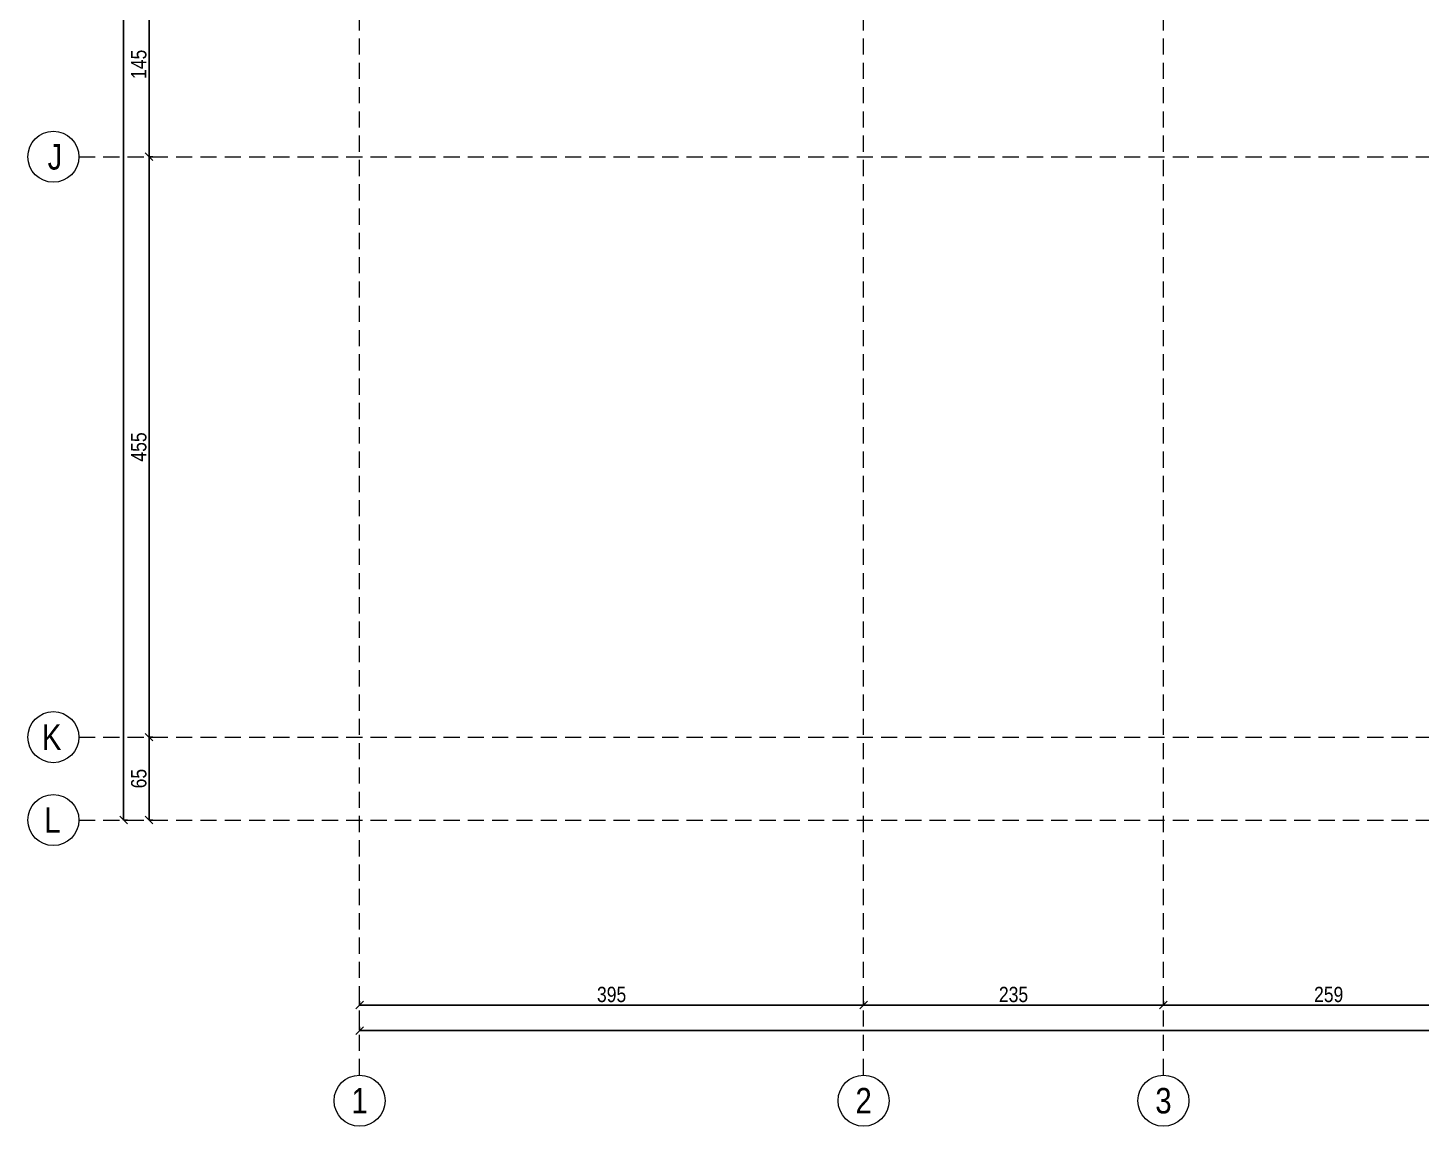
# Model space of a CAD drawing. Header units: millimetres. Extents: x 770 to 6290, y 488 to 2912.
# Drawn here: x 995 to 2087, y 497 to 1358 of the extents above; entities that cross this region are included whole.
import ezdxf
from ezdxf.enums import TextEntityAlignment as Align

# ---------------------------------------------------------------- set-up
doc = ezdxf.new("R2010")
doc.units = ezdxf.units.MM
doc.linetypes.add('DASHED', pattern=[19.05, 12.7, -6.35])
for name, color, linetype, lineweight in [('AKS BALONU (BEYKENT)', 7, 'Continuous', 20), ('AKS CIZGISI (BEYKENT)', 252, 'DASHED', 20), ('AKS OLCU (BEYKENT)', 200, 'Continuous', 20), ('AKS YAZISI (BEYKENT)', 3, 'Continuous', 20)]:
    doc.layers.add(name, color=color, linetype=linetype, lineweight=lineweight)
doc.styles.add('YAZI (BEYKENT)', font='')
doc.styles.get('YAZI (BEYKENT)').set_extended_font_data('Bahnschrift Light Condensed')
doc.dimstyles.new('AKS_OLCU', dxfattribs={"dimtxt": 12, "dimasz": 3, "dimexe": 0.18, "dimexo": 3, "dimgap": 2, "dimtad": 1, "dimdec": 0, "dimrnd": 0.5, "dimzin": 12, "dimdsep": 46, "dimtxsty": 'YAZI (BEYKENT)', "dimtsz": 3, "dimcen": 0.09, "dimclrt": 7, "dimadec": 0, "dimazin": 0, "dimtfac": 1, "dimtdec": 4, "dimtix": 1, "dimtmove": 0, "dimatfit": 3, "dimfxl": 1, "dimtolj": 1, "dimtzin": 0, "dimarcsym": 0})

# ---------------------------------------------------------------- blocks, each defined once
blk = doc.blocks.new('*D211')
at = {"layer": 'AKS OLCU (BEYKENT)', "color": 0, "lineweight": -2, "transparency": 16777216}
for p, q in [((1073.1, 2363.7), (1067.1, 2369.7)), ((1070.1, 736.7), (1070.1, 2366.7)), ((1073.1, 2366.7), (1070.3, 2366.7)), ((1073.1, 733.7), (1067.1, 739.7)), ((1073.1, 736.7), (1070.3, 736.7))]:
    blk.add_line(p, q, dxfattribs=at)
at = {"layer": 'DEFPOINTS', "color": 0, "transparency": 16777216}
for p in [(1070.1, 2366.7), (1070.1, 2366.7), (1070.1, 736.7)]:
    blk.add_point(p, dxfattribs=at)
at = {"layer": 'AKS OLCU (BEYKENT)', "color": 7, "transparency": 16777216, "insert": (1062, 1551.7), "char_height": 12, "attachment_point": 5, "rotation": 90, "style": 'YAZI (BEYKENT)'}
blk.add_mtext('\\A1;1630', dxfattribs=at)
blk = doc.blocks.new('*D212')
at = {"layer": 'AKS OLCU (BEYKENT)', "color": 0, "lineweight": -2, "transparency": 16777216}
for p, q in [((1093.1, 798.7), (1087.1, 804.7)), ((1090.1, 736.7), (1090.1, 801.7)), ((1093.1, 801.7), (1090.3, 801.7)), ((1093.1, 733.7), (1087.1, 739.7)), ((1093.1, 736.7), (1090.3, 736.7))]:
    blk.add_line(p, q, dxfattribs=at)
at = {"layer": 'DEFPOINTS', "color": 0, "transparency": 16777216}
for p in [(1090.1, 801.7), (1090.1, 801.7), (1090.1, 736.7)]:
    blk.add_point(p, dxfattribs=at)
at = {"layer": 'AKS OLCU (BEYKENT)', "color": 7, "transparency": 16777216, "insert": (1082.1, 769.2), "char_height": 12, "attachment_point": 5, "rotation": 90, "style": 'YAZI (BEYKENT)'}
blk.add_mtext('\\A1;65', dxfattribs=at)
blk = doc.blocks.new('*D213')
at = {"layer": 'AKS OLCU (BEYKENT)', "color": 0, "lineweight": -2, "transparency": 16777216}
for p, q in [((1093.1, 1398.7), (1087.1, 1404.7)), ((1090.1, 1256.7), (1090.1, 1401.7)), ((1093.1, 1401.7), (1090.3, 1401.7)), ((1093.1, 1253.7), (1087.1, 1259.7)), ((1093.1, 1256.7), (1090.3, 1256.7))]:
    blk.add_line(p, q, dxfattribs=at)
at = {"layer": 'DEFPOINTS', "color": 0, "transparency": 16777216}
for p in [(1090.1, 1401.7), (1090.1, 1401.7), (1090.1, 1256.7)]:
    blk.add_point(p, dxfattribs=at)
at = {"layer": 'AKS OLCU (BEYKENT)', "color": 7, "transparency": 16777216, "insert": (1082.1, 1329.2), "char_height": 12, "attachment_point": 5, "rotation": 90, "style": 'YAZI (BEYKENT)'}
blk.add_mtext('\\A1;145', dxfattribs=at)
blk = doc.blocks.new('*D222')
at = {"layer": 'AKS OLCU (BEYKENT)', "color": 0, "lineweight": -2, "transparency": 16777216}
for p, q in [((1093.1, 1253.7), (1087.1, 1259.7)), ((1090.1, 1256.7), (1090.1, 801.7)), ((1093.1, 1256.7), (1090.3, 1256.7)), ((1093.1, 798.7), (1087.1, 804.7)), ((1093.1, 801.7), (1090.3, 801.7))]:
    blk.add_line(p, q, dxfattribs=at)
at = {"layer": 'DEFPOINTS', "color": 0, "transparency": 16777216}
for p in [(1090.1, 1256.7), (1090.1, 801.7), (1090.1, 801.7)]:
    blk.add_point(p, dxfattribs=at)
at = {"layer": 'AKS OLCU (BEYKENT)', "color": 7, "transparency": 16777216, "insert": (1082.1, 1029.2), "char_height": 12, "attachment_point": 5, "rotation": 90, "style": 'YAZI (BEYKENT)'}
blk.add_mtext('\\A1;455', dxfattribs=at)
blk = doc.blocks.new('*D223')
at = {"layer": 'AKS OLCU (BEYKENT)', "color": 0, "lineweight": -2, "transparency": 16777216}
for p, q in [((1252.1, 568.7), (1258.1, 574.7)), ((1255.1, 574.7), (1255.1, 571.9)), ((1255.1, 571.7), (5990.1, 571.7)), ((5987.1, 568.7), (5993.1, 574.7)), ((5990.1, 574.7), (5990.1, 571.9))]:
    blk.add_line(p, q, dxfattribs=at)
at = {"layer": 'DEFPOINTS', "color": 0, "transparency": 16777216}
for p in [(1255.1, 571.7), (5990.1, 571.7), (5990.1, 571.7)]:
    blk.add_point(p, dxfattribs=at)
at = {"layer": 'AKS OLCU (BEYKENT)', "color": 7, "transparency": 16777216, "insert": (3622.6, 579.9), "char_height": 12, "attachment_point": 5, "style": 'YAZI (BEYKENT)'}
blk.add_mtext('\\A1;4735', dxfattribs=at)
blk = doc.blocks.new('*D224')
at = {"layer": 'AKS OLCU (BEYKENT)', "color": 0, "lineweight": -2, "transparency": 16777216}
for p, q in [((1252.1, 588.7), (1258.1, 594.7)), ((1255.1, 594.7), (1255.1, 591.9)), ((1255.1, 591.7), (1650.1, 591.7)), ((1647.1, 588.7), (1653.1, 594.7)), ((1650.1, 594.7), (1650.1, 591.9))]:
    blk.add_line(p, q, dxfattribs=at)
at = {"layer": 'DEFPOINTS', "color": 0, "transparency": 16777216}
for p in [(1255.1, 591.7), (1650.1, 591.7), (1650.1, 591.7)]:
    blk.add_point(p, dxfattribs=at)
at = {"layer": 'AKS OLCU (BEYKENT)', "color": 7, "transparency": 16777216, "insert": (1452.6, 599.9), "char_height": 12, "attachment_point": 5, "style": 'YAZI (BEYKENT)'}
blk.add_mtext('\\A1;395', dxfattribs=at)
blk = doc.blocks.new('*D225')
at = {"layer": 'AKS OLCU (BEYKENT)', "color": 0, "lineweight": -2, "transparency": 16777216}
for p, q in [((1647.1, 588.7), (1653.1, 594.7)), ((1650.1, 594.7), (1650.1, 591.9)), ((1650.1, 591.7), (1885.1, 591.7)), ((1882.1, 588.7), (1888.1, 594.7)), ((1885.1, 594.7), (1885.1, 591.9))]:
    blk.add_line(p, q, dxfattribs=at)
at = {"layer": 'DEFPOINTS', "color": 0, "transparency": 16777216}
for p in [(1650.1, 591.7), (1885.1, 591.7), (1885.1, 591.7)]:
    blk.add_point(p, dxfattribs=at)
at = {"layer": 'AKS OLCU (BEYKENT)', "color": 7, "transparency": 16777216, "insert": (1767.6, 599.9), "char_height": 12, "attachment_point": 5, "style": 'YAZI (BEYKENT)'}
blk.add_mtext('\\A1;235', dxfattribs=at)
blk = doc.blocks.new('*D239')
at = {"layer": 'AKS OLCU (BEYKENT)', "color": 0, "lineweight": -2, "transparency": 16777216}
for p, q in [((1882.1, 588.7), (1888.1, 594.7)), ((1885.1, 594.7), (1885.1, 591.9)), ((1885.1, 591.7), (2144.1, 591.7)), ((2141.1, 588.7), (2147.1, 594.7)), ((2144.1, 594.7), (2144.1, 591.9))]:
    blk.add_line(p, q, dxfattribs=at)
at = {"layer": 'DEFPOINTS', "color": 0, "transparency": 16777216}
for p in [(1885.1, 591.7), (2144.1, 591.7), (2144.1, 591.7)]:
    blk.add_point(p, dxfattribs=at)
at = {"layer": 'AKS OLCU (BEYKENT)', "color": 7, "transparency": 16777216, "insert": (2014.6, 599.9), "char_height": 12, "attachment_point": 5, "style": 'YAZI (BEYKENT)'}
blk.add_mtext('\\A1;259', dxfattribs=at)

msp = doc.modelspace()

# ---------------------------------------------------------------- linework, layer by layer
at = {"layer": 'AKS BALONU (BEYKENT)'}
for centre in [(1015.1, 1256.7), (1015.1, 801.7), (1015.1, 736.7), (1255.1, 516.7), (1650.1, 516.7), (1885.1, 516.7)]:
    msp.add_circle(centre, 20, dxfattribs=at)
at = {"layer": 'AKS CIZGISI (BEYKENT)'}
for p, q in [((1255.1, 536.7), (1255.1, 2646.7)), ((1650.1, 536.7), (1650.1, 2646.7)), ((1885.1, 536.7), (1885.1, 2646.7)), ((1035.1, 1256.7), (6210.1, 1256.7)), ((1035.1, 801.7), (6210.1, 801.7)), ((1035.1, 736.7), (6210.1, 736.7))]:
    msp.add_line(p, q, dxfattribs=at)

# ---------------------------------------------------------------- texts
at = {"layer": 'AKS YAZISI (BEYKENT)', "style": 'YAZI (BEYKENT)'}
for s, p in [('J', (1016.4, 1256.7)), ('K', (1013.8, 801.7)), ('L', (1014.4, 736.7)), ('1', (1255.1, 516.7)), ('2', (1650.1, 516.7)), ('3', (1885.1, 516.7))]:
    msp.add_text(s, height=20, dxfattribs=at).set_placement(p, align=Align.MIDDLE_CENTER)

# ---------------------------------------------------------------- dimensions: what is measured, and where the dimension line sits
at = {"layer": 'AKS OLCU (BEYKENT)'}
for p1, p2, picture, middle in [((1070.1, 736.7), (1070.1, 2366.7), '*D211', (1062, 1551.7)), ((1090.1, 1256.7), (1090.1, 1401.7), '*D213', (1082.1, 1329.2)), ((1090.1, 736.7), (1090.1, 801.7), '*D212', (1082.1, 769.2)), ((1255.1, 591.7), (1650.1, 591.7), '*D224', (1452.6, 599.9)), ((1650.1, 591.7), (1885.1, 591.7), '*D225', (1767.6, 599.9)), ((1255.1, 571.7), (5990.1, 571.7), '*D223', (3622.6, 579.9))]:
    dim = msp.add_aligned_dim(p1=p1, p2=p2, distance=0, dimstyle='AKS_OLCU', dxfattribs=at)
    dim.commit()
    dim.dimension.update_dxf_attribs({"geometry": picture, "text_midpoint": middle})
for base, p1, p2, angle, picture, middle in [((1090.1, 801.7), (1090.1, 1256.7), (1090.1, 801.7), 270, '*D222', (1082.1, 1029.2)), ((2144.1, 591.7), (1885.1, 591.7), (2144.1, 591.7), 180, '*D239', (2014.6, 599.9))]:
    dim = msp.add_linear_dim(base=base, p1=p1, p2=p2, angle=angle, dimstyle='AKS_OLCU', override={"dimtmove": 1}, dxfattribs=at)
    dim.commit()
    dim.dimension.update_dxf_attribs({"geometry": picture, "text_midpoint": middle})

doc.saveas('drawing.dxf')
